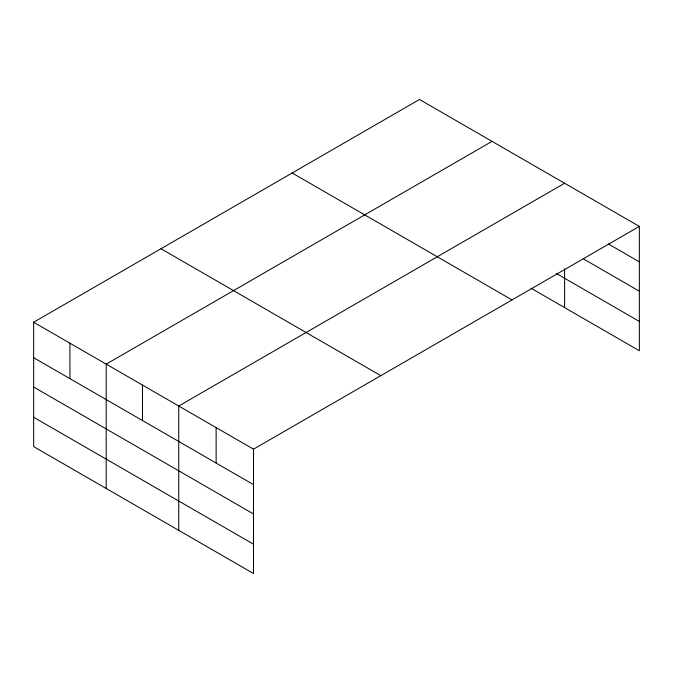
<?xml version="1.0" encoding="UTF-8"?>
<svg xmlns="http://www.w3.org/2000/svg" width="673" height="673" viewBox="0 0 673 673"><rect width="100%" height="100%" fill="white"/><g stroke="black" fill="none" stroke-linecap="round" stroke-linejoin="round"><path stroke-width="1.01" d="M33.65 322.249L253.502 449.177L253.502 573.522L33.65 446.594L33.65 322.249L419.498 99.478L639.35 226.406L639.35 350.751L531.047 288.229M492.047 141.364L106.199 364.135L106.199 488.48M564.605 183.249L178.749 406.021L178.749 530.366M253.502 449.177L639.35 226.406M608.207 243.878L639.35 261.856M583.289 258.827L639.35 291.19M556.436 273.549L639.35 321.416M292.166 172.995L512.018 299.922M160.982 248.732L380.834 375.66M33.65 357.7L253.502 484.627M33.65 387.034L253.502 513.962M33.65 417.26L253.502 544.188M564.605 268.88L564.605 307.595M216.126 427.599L216.126 463.049M142.474 385.074L142.474 420.524M69.925 343.188L69.925 378.638"/></g></svg>
